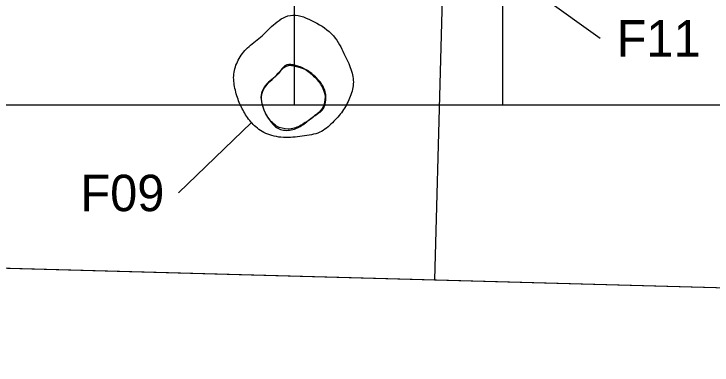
# Model space of a CAD drawing. Extents: x -471 to -328, y -279 to -247.
# Drawn here: x -444.7 to -437.98, y -278.5 to -275.13 of the extents above; entities that cross this region are included whole.
import ezdxf

# ---------------------------------------------------------------- set-up
doc = ezdxf.new("R2010")
doc.units = 0
for name, color, linetype in [('1809 Fenceline', 7, 'Continuous'), ('Feature Labels', 7, 'Continuous'), ('Limits of Excavation', 7, 'Continuous'), ('Quadrats-Garden Fence Excavations', 7, 'Continuous'), ('Quadrats-Wheeler Box', 7, 'Continuous')]:
    doc.layers.add(name, color=color, linetype=linetype)

msp = doc.modelspace()

# ---------------------------------------------------------------- linework, layer by layer
at = {"layer": '1809 Fenceline'}
for points in [[(-441.6241, -275.338), (-441.6764, -275.2772), (-441.807, -275.1986), (-442.0216, -275.1028), (-442.1966, -275.2139), (-442.307, -275.3415), (-442.443, -275.4344), (-442.5382, -275.5497), (-442.5915, -275.6862), (-442.5816, -275.824), (-442.5394, -275.9655), (-442.4825, -276.0819), (-442.4023, -276.1908), (-442.2865, -276.282), (-442.1075, -276.3239), (-441.9262, -276.3006), (-441.746, -276.2764), (-441.6335, -276.1711), (-441.5312, -276.0635), (-441.4665, -275.9378), (-441.4229, -275.7979), (-441.448, -275.6602), (-441.5233, -275.5092), (-441.5771, -275.3926), (-441.6241, -275.338)], [(-441.9001, -275.6553), (-441.8647, -275.6742), (-441.7937, -275.7295), (-441.7108, -275.8277), (-441.6874, -275.9496), (-441.7225, -276.058), (-441.8282, -276.1143), (-441.9127, -276.1939), (-442.029, -276.2504), (-442.1574, -276.2431), (-442.231, -276.1608), (-442.281, -276.0876), (-442.3093, -276.0088), (-442.3304, -275.9276), (-442.305, -275.8453), (-442.2532, -275.7792), (-442.1803, -275.733), (-442.1319, -275.6683), (-442.0824, -275.6013), (-441.9884, -275.6191), (-441.9324, -275.6381), (-441.9001, -275.6553)], [(-441.9001, -275.6553), (-442.0049, -275.6172), (-442.0747, -275.6141), (-442.1318, -275.668), (-442.1794, -275.7251), (-442.2524, -275.7854), (-442.3031, -275.8521), (-442.3222, -275.9187), (-442.3063, -276.0139), (-442.2777, -276.0869), (-442.2365, -276.1503), (-442.154, -276.2265), (-442.0271, -276.2392), (-441.9255, -276.1948), (-441.8113, -276.1091), (-441.7351, -276.052), (-441.6971, -275.9504), (-441.7161, -275.8425), (-441.8018, -275.7283), (-441.9001, -275.6553), (-441.9001, -275.6553), (-441.9001, -275.6553)]]:
    msp.add_open_spline(points, degree=3, dxfattribs=at)
at = {"layer": 'Feature Labels'}
for p, q in [((-439.0591, -275.3611), (-439.7158, -274.8926)), ((-443.1161, -276.846), (-442.413, -276.1707))]:
    msp.add_line(p, q, dxfattribs=at)
at = {"layer": 'Limits of Excavation'}
msp.add_lwpolyline([(-432, -255), (-446, -255), (-446, -262), (-450, -262), (-450, -273.4227), (-450.7559, -273.4021), (-460.7623, -273.1314), (-470.7578, -272.8325), (-470.8571, -276.8243), (-460.8704, -277.1299), (-450.8652, -277.4006), (-440.6547, -277.6798), (-430.6548, -277.9532)], dxfattribs=at)
at = {"layer": 'Quadrats-Garden Fence Excavations'}
msp.add_line((-450.8652, -277.4006), (-410.7093, -278.4986), dxfattribs=at)
msp.add_lwpolyline([(-440.5453, -273.6813), (-440.6547, -277.6798)], dxfattribs=at)
at = {"layer": 'Quadrats-Wheeler Box'}
for p, q in [((-442, -276), (-442, -270)), ((-440, -270), (-440, -276)), ((-450, -276), (-442, -276)), ((-442, -276), (-440, -276)), ((-440, -276), (-432, -276))]:
    msp.add_line(p, q, dxfattribs=at)

# ---------------------------------------------------------------- texts
at = {"layer": 'Feature Labels'}
for s, p in [('F11', (-438.9004, -275.5361)), ('F09', (-444.0584, -277.021))]:
    msp.add_text(s, height=0.35, dxfattribs=at).set_placement(p)

doc.saveas('drawing.dxf')
